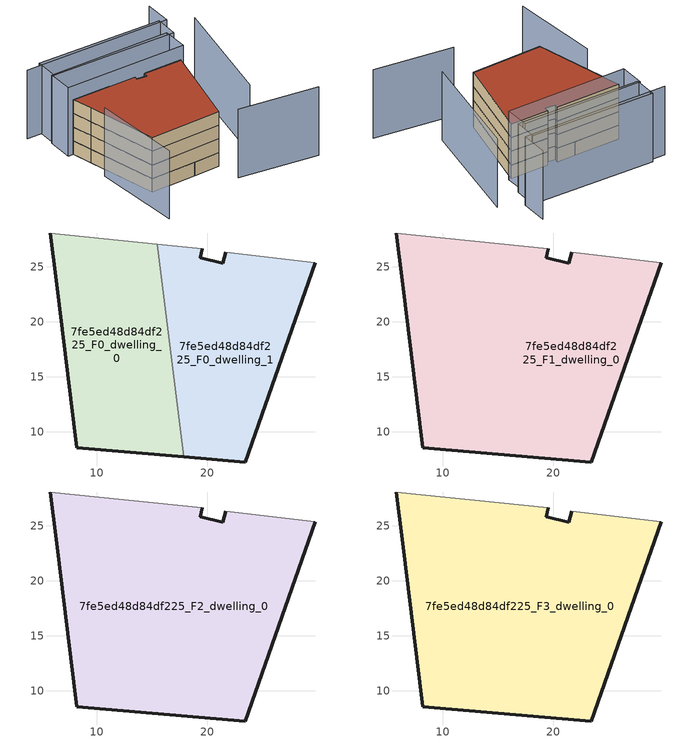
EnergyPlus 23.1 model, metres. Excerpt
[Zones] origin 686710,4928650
7fe5ed48d84df225_F0_dwelling_0
 floor ground (EU_floor_Construction): 17.88,7.72 15.5,27.03 5.75,28.05 6.29,23.76 8.16,8.54 z0
 wall outside (EU_wall_Construction): 17.88,7.72 8.16,8.54 6.29,23.76 5.75,28.05 z0:3
 wall adiabatic (EU_wall_Construction): 5.75,28.05 15.5,27.03 z0:3
 wall to 7fe5ed48d84df225_F0_dwelling_1 (EU_wall_Construction): 15.5,27.03 17.88,7.72 z0:3
7fe5ed48d84df225_F0_dwelling_1
 floor ground (EU_floor_Construction): 23.45,7.25 29.84,25.35 21.68,26.31 21.44,25.31 19.39,25.79 19.58,26.6 15.5,27.03 17.88,7.72 z0
 wall outside (EU_wall_Construction): 19.58,26.6 19.39,25.79 21.44,25.31 21.68,26.31 / 29.84,25.35 23.45,7.25 17.88,7.72 z0:3
 wall adiabatic (EU_wall_Construction): 15.5,27.03 19.58,26.6 / 21.68,26.31 29.84,25.35 z0:3
7fe5ed48d84df225_F1_dwelling_0
 floor to 7fe5ed48d84df225_F0_dwelling_0 (EU_floor_Construction): 17.87,7.72 15.5,27.03 5.75,28.05 6.29,23.76 8.16,8.54 z3
 floor to 7fe5ed48d84df225_F0_dwelling_1 (EU_floor_Construction): 23.45,7.25 29.84,25.35 21.68,26.31 21.44,25.31 19.39,25.79 19.58,26.6 15.5,27.03 17.87,7.72 z3
 wall outside (EU_wall_Construction): 19.58,26.6 19.39,25.79 21.44,25.31 21.68,26.31 / 29.84,25.35 23.45,7.25 8.16,8.54 6.29,23.76 5.75,28.05 z3:6
 wall adiabatic (EU_wall_Construction): 5.75,28.05 19.58,26.6 / 21.68,26.31 29.84,25.35 z3:6
7fe5ed48d84df225_F2_dwelling_0
 floor to 7fe5ed48d84df225_F1_dwelling_0 (EU_floor_Construction): 23.45,7.25 29.84,25.35 21.68,26.31 21.44,25.31 19.39,25.79 19.58,26.6 5.75,28.05 6.29,23.76 8.16,8.54 z6
 wall outside (EU_wall_Construction): 19.58,26.6 19.39,25.79 21.44,25.31 21.68,26.31 / 29.84,25.35 23.45,7.25 8.16,8.54 6.29,23.76 5.75,28.05 z6:9
 wall adiabatic (EU_wall_Construction): 5.75,28.05 19.58,26.6 / 21.68,26.31 29.84,25.35 z6:9
7fe5ed48d84df225_F3_dwelling_0
 floor to 7fe5ed48d84df225_F2_dwelling_0 (EU_floor_Construction): 23.45,7.25 29.84,25.35 21.68,26.31 21.44,25.31 19.39,25.79 19.58,26.6 5.75,28.05 6.29,23.76 8.16,8.54 z9
 wall outside (EU_wall_Construction): 19.58,26.6 19.39,25.79 21.44,25.31 21.68,26.31 / 29.84,25.35 23.45,7.25 8.16,8.54 6.29,23.76 5.75,28.05 z9:12
 wall adiabatic (EU_wall_Construction): 5.75,28.05 19.58,26.6 / 21.68,26.31 29.84,25.35 z9:12
 roof outside (EU_roof_Construction): 29.84,25.35 23.45,7.25 8.16,8.54 6.29,23.76 5.75,28.05 19.58,26.6 19.39,25.79 21.44,25.31 21.68,26.31 z12
shading: 5.2,18.54 4.49,-0.46 / 23.56,1.98 39.88,-2 / 30.71,6.85 38.19,31.03 / 34.54,39.68 33.85,33.95 / 33.85,33.95 2.85,37.68 / 30.3,25.3 4.65,28.18 / 4.65,28.18 5.24,33.49 / 5.24,33.49 30.9,30.61 / 30.9,30.61 30.3,25.3 / 31.85,29.71 5.52,33.17 / 5.52,33.17 6.16,38.05 / 6.16,38.05 32.49,34.59 / 32.49,34.59 31.85,29.71 z0:15
[Building]
EU S2 Campaign: North Axis=0; Terrain=City; Solar Distribution=FullExterior
[Site:Location]
Bologna: Latitude=44.5; Longitude=11.25; Time Zone=1; Elevation=37
[SizingPeriod:WeatherFileDays]
AnnualSizingPeriod: Begin Month=1; Begin Day of Month=1; End Month=12; End Day of Month=31; Day of Week for Start Day=Monday; Use Weather File Daylight Saving Period=No; Use Weather File Rain and Snow Indicators=No
[MATERIAL]
EU_InternalMass_Material: Roughness=MediumRough; Thickness=0.1; Conductivity=1; Density=1800; Specific Heat=900; Thermal Absorptance=0.9; Solar Absorptance=0.7; Visible Absorptance=0.7
[MATERIAL:NOMASS] Roughness=MediumRough; Thermal Absorptance=0.9; Solar Absorptance=0.7; Visible Absorptance=0.7
Name | Thermal Resistance
EU_wall_NoMass | 0.937881
EU_roof_NoMass | 0.548572
EU_floor_NoMass | 0.71348
[CONSTRUCTION]
EU_wall_Construction: EU_wall_NoMass
EU_roof_Construction: EU_roof_NoMass
EU_floor_Construction: EU_floor_NoMass
EU_InternalMass_Construction: EU_InternalMass_Material
[ZONE] Type=1; Multiplier=1; Ceiling Height=autocalculate; Floor Area=autocalculate; Part of Total Floor Area=Yes
Name | Volume
7fe5ed48d84df225_F0_dwelling_0 | 559.801
7fe5ed48d84df225_F1_dwelling_0; 7fe5ed48d84df225_F2_dwelling_0; 7fe5ed48d84df225_F3_dwelling_0 | 1119.59
7fe5ed48d84df225_F0_dwelling_1 | 559.8
[INTERNALMASS] Construction=EU_InternalMass_Construction
Name | Zone or ZoneList | Surface Area
7fe5ed48d84df225_F0_dwelling_0_EU_InternalMass | 7fe5ed48d84df225_F0_dwelling_0 | 186.6
7fe5ed48d84df225_F0_dwelling_1_EU_InternalMass | 7fe5ed48d84df225_F0_dwelling_1 | 186.6
7fe5ed48d84df225_F1_dwelling_0_EU_InternalMass | 7fe5ed48d84df225_F1_dwelling_0 | 373.198
7fe5ed48d84df225_F2_dwelling_0_EU_InternalMass | 7fe5ed48d84df225_F2_dwelling_0 | 373.198
7fe5ed48d84df225_F3_dwelling_0_EU_InternalMass | 7fe5ed48d84df225_F3_dwelling_0 | 373.198
[OTHEREQUIPMENT] Fuel Type=Electricity; Design Level Calculation Method=Watts/Area; Power per Zone Floor Area=1; Fraction Latent=0; Fraction Radiant=0; Fraction Lost=0; Carbon Dioxide Generation Rate=0; EndUse Subcategory=EU_Step8_InternalGains
Name | Zone or ZoneList or Space or SpaceList | Schedule
EU_Step8_InternalGain_7fe5ed48d84df225_F0_dwelling_0_f000 | 7fe5ed48d84df225_F0_dwelling_0 | EU_Step8_GainSchedule_7fe5ed48d84df225_F0_dwelling_0_f000
EU_Step8_InternalGain_7fe5ed48d84df225_F0_dwelling_1_f000 | 7fe5ed48d84df225_F0_dwelling_1 | EU_Step8_GainSchedule_7fe5ed48d84df225_F0_dwelling_1_f000
EU_Step8_InternalGain_7fe5ed48d84df225_F1_dwelling_0_f000 | 7fe5ed48d84df225_F1_dwelling_0 | EU_Step8_GainSchedule_7fe5ed48d84df225_F1_dwelling_0_f000
EU_Step8_InternalGain_7fe5ed48d84df225_F2_dwelling_0_f000 | 7fe5ed48d84df225_F2_dwelling_0 | EU_Step8_GainSchedule_7fe5ed48d84df225_F2_dwelling_0_f000
EU_Step8_InternalGain_7fe5ed48d84df225_F3_dwelling_0_f000 | 7fe5ed48d84df225_F3_dwelling_0 | EU_Step8_GainSchedule_7fe5ed48d84df225_F3_dwelling_0_f000
[ZONEVENTILATION:DESIGNFLOWRATE] Schedule=EU_AlwaysOn; Design Flow Rate Calculation Method=AirChanges/Hour; Air Changes per Hour=0.687892; Ventilation Type=Natural; Fan Pressure Rise=0; Fan Total Efficiency=1; Constant Term Coefficient=1; Temperature Term Coefficient=0; Velocity Term Coefficient=0; Velocity Squared Term Coefficient=0; Minimum Indoor Temperature=-100; Maximum Indoor Temperature=100; Delta Temperature=-100; Minimum Outdoor Temperature=-100; Maximum Outdoor Temperature=100; Maximum Wind Speed=40
Name | Zone or ZoneList or Space or SpaceList
EU_ConstantAir_7fe5ed48d84df225_F0_dwelling_0 | 7fe5ed48d84df225_F0_dwelling_0
EU_ConstantAir_7fe5ed48d84df225_F0_dwelling_1 | 7fe5ed48d84df225_F0_dwelling_1
EU_ConstantAir_7fe5ed48d84df225_F1_dwelling_0 | 7fe5ed48d84df225_F1_dwelling_0
EU_ConstantAir_7fe5ed48d84df225_F2_dwelling_0 | 7fe5ed48d84df225_F2_dwelling_0
EU_ConstantAir_7fe5ed48d84df225_F3_dwelling_0 | 7fe5ed48d84df225_F3_dwelling_0
[HVACTEMPLATE:THERMOSTAT] Constant Heating Setpoint=20; Constant Cooling Setpoint=50
EU_HeatOnly_7fe5ed48d84df225_F0_dwelling_0; EU_HeatOnly_7fe5ed48d84df225_F0_dwelling_1; EU_HeatOnly_7fe5ed48d84df225_F1_dwelling_0; EU_HeatOnly_7fe5ed48d84df225_F2_dwelling_0; EU_HeatOnly_7fe5ed48d84df225_F3_dwelling_0
[HVACTEMPLATE:ZONE:IDEALLOADSAIRSYSTEM] System Availability Schedule=EU_AlwaysOn; Maximum Heating Supply Air Temperature=50; Minimum Cooling Supply Air Temperature=13; Maximum Heating Supply Air Humidity Ratio=0.0156; Minimum Cooling Supply Air Humidity Ratio=0.0077; Heating Limit=NoLimit; Cooling Limit=NoLimit; Heating Availability Schedule=EU_AlwaysOn; Cooling Availability Schedule=EU_CoolingOff; Dehumidification Control Type=ConstantSensibleHeatRatio; Cooling Sensible Heat Ratio=0.7; Dehumidification Setpoint=60; Humidification Control Type=None; Humidification Setpoint=30; Outdoor Air Method=None; Outdoor Air Flow Rate per Person=0.00944; Outdoor Air Flow Rate per Zone Floor Area=0; Outdoor Air Flow Rate per Zone=0; Demand Controlled Ventilation Type=None; Outdoor Air Economizer Type=NoEconomizer; Heat Recovery Type=None; Sensible Heat Recovery Effectiveness=0.7; Latent Heat Recovery Effectiveness=0.65
Name | Template Thermostat
7fe5ed48d84df225_F0_dwelling_0 | EU_HeatOnly_7fe5ed48d84df225_F0_dwelling_0
7fe5ed48d84df225_F0_dwelling_1 | EU_HeatOnly_7fe5ed48d84df225_F0_dwelling_1
7fe5ed48d84df225_F1_dwelling_0 | EU_HeatOnly_7fe5ed48d84df225_F1_dwelling_0
7fe5ed48d84df225_F2_dwelling_0 | EU_HeatOnly_7fe5ed48d84df225_F2_dwelling_0
7fe5ed48d84df225_F3_dwelling_0 | EU_HeatOnly_7fe5ed48d84df225_F3_dwelling_0
[SIZING:ZONE] Zone Cooling Design Supply Air Temperature Input Method=SupplyAirTemperature; Zone Cooling Design Supply Air Temperature=13; Zone Heating Design Supply Air Temperature Input Method=SupplyAirTemperature; Zone Heating Design Supply Air Temperature=50; Zone Cooling Design Supply Air Humidity Ratio=0.008; Zone Heating Design Supply Air Humidity Ratio=0.008; Cooling Design Air Flow Method=DesignDay; Cooling Design Air Flow Rate=0; Cooling Minimum Air Flow per Zone Floor Area=0.000762; Cooling Minimum Air Flow=0; Cooling Minimum Air Flow Fraction=0.2; Heating Design Air Flow Method=DesignDay; Heating Design Air Flow Rate=0; Heating Maximum Air Flow per Zone Floor Area=0.002032; Heating Maximum Air Flow=0.141576; Heating Maximum Air Flow Fraction=0.3; Account for Dedicated Outdoor Air System=No; Dedicated Outdoor Air System Control Strategy=NeutralSupplyAir; Dedicated Outdoor Air Low Setpoint Temperature for Design=autosize; Dedicated Outdoor Air High Setpoint Temperature for Design=autosize; Zone Load Sizing Method=Sensible Load Only No Latent Load; Zone Latent Cooling Design Supply Air Humidity Ratio Input Method=HumidityRatioDifference; Zone Cooling Design Supply Air Humidity Ratio Difference=0.005; Zone Latent Heating Design Supply Air Humidity Ratio Input Method=HumidityRatioDifference; Zone Humidification Design Supply Air Humidity Ratio Difference=0.005
7fe5ed48d84df225_F0_dwelling_0; 7fe5ed48d84df225_F0_dwelling_1; 7fe5ed48d84df225_F1_dwelling_0; 7fe5ed48d84df225_F2_dwelling_0; 7fe5ed48d84df225_F3_dwelling_0
[SCHEDULE:CONSTANT]
Name | Hourly Value
EU_AlwaysOn | 1
EU_CoolingOff | 0
[SCHEDULE:FILE] Column Number=1; Rows to Skip at Top=0; Number of Hours of Data=8760; Column Separator=Comma; Interpolate to Timestep=No; Minutes per Item=60; Adjust Schedule for Daylight Savings=Yes
Name | File
EU_Step8_GainSchedule_7fe5ed48d84df225_F0_dwelling_0_f000 | ../../schedules/7fe5ed48d84df225/7fe5ed48d84df225_F0_dwelling_0_f000_gain.csv
EU_Step8_GainSchedule_7fe5ed48d84df225_F0_dwelling_1_f000 | ../../schedules/7fe5ed48d84df225/7fe5ed48d84df225_F0_dwelling_1_f000_gain.csv
EU_Step8_GainSchedule_7fe5ed48d84df225_F1_dwelling_0_f000 | ../../schedules/7fe5ed48d84df225/7fe5ed48d84df225_F1_dwelling_0_f000_gain.csv
EU_Step8_GainSchedule_7fe5ed48d84df225_F2_dwelling_0_f000 | ../../schedules/7fe5ed48d84df225/7fe5ed48d84df225_F2_dwelling_0_f000_gain.csv
EU_Step8_GainSchedule_7fe5ed48d84df225_F3_dwelling_0_f000 | ../../schedules/7fe5ed48d84df225/7fe5ed48d84df225_F3_dwelling_0_f000_gain.csv
